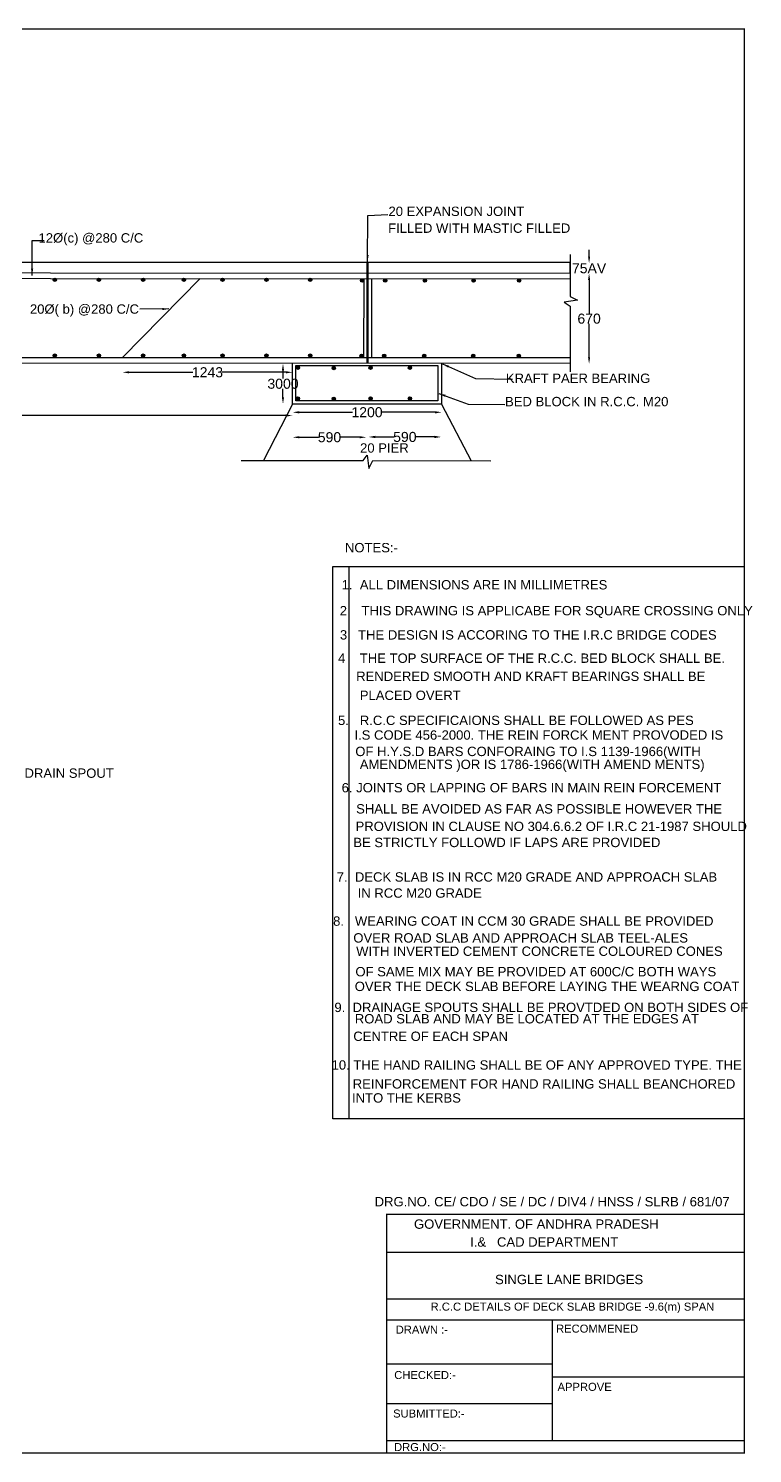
# Model space of a CAD drawing. Header units: inches. Extents: x 123027 to 137943, y -57848 to -45257.
# Drawn here: x 132524 to 137943, y -57848 to -47188 of the extents above; entities that cross this region are included whole.
import ezdxf

# ---------------------------------------------------------------- set-up
doc = ezdxf.new("R2010")
doc.units = ezdxf.units.IN
doc.header["$MEASUREMENT"] = 0
doc.styles.get("Standard").update_dxf_attribs({"font": 'arial.ttf'})
doc.dimstyles.new('ST100', dxfattribs={"dimtxt": 75, "dimasz": 50, "dimexe": 0, "dimexo": 300, "dimgap": 0.09, "dimtad": 0, "dimtih": 1, "dimtoh": 1, "dimdec": 0, "dimzin": 0, "dimdsep": 46, "dimtxsty": 'Standard', "dimcen": 0, "dimse1": 1, "dimse2": 1, "dimadec": 0, "dimazin": 0, "dimtfac": 1, "dimtdec": 0, "dimtofl": 0, "dimtmove": 0, "dimatfit": 3, "dimfxl": 2000, "dimtolj": 1, "dimtzin": 0, "dimarcsym": 0})

# ---------------------------------------------------------------- blocks, each defined once
blk = doc.blocks.new('*D13')
at = {"color": 0, "lineweight": -2, "transparency": 16777216}
for p, q in [((126853, -50083), (130539, -50083)), ((134449, -50083), (130763, -50083))]:
    blk.add_line(p, q, dxfattribs=at)
at = {"color": 0, "transparency": 16777216}
for points in [[(126853, -50075), (126853, -50092), (126803, -50083)], [(134449, -50075), (134449, -50092), (134499, -50083)]]:
    blk.add_solid(points, dxfattribs=at)
at = {"layer": 'Defpoints', "color": 0, "transparency": 16777216}
for p in [(126803, -50082), (134499, -50082), (134499, -50083)]:
    blk.add_point(p, dxfattribs=at)
at = {"color": 0, "transparency": 16777216, "insert": (130651, -50083), "char_height": 75, "attachment_point": 5}
blk.add_mtext('\\A1;7700', dxfattribs=at)
blk = doc.blocks.new('*D14')
at = {"color": 0, "lineweight": -2, "transparency": 16777216}
for p, q in [((134551, -50059), (134950, -50059)), ((135566, -50059), (135167, -50059))]:
    blk.add_line(p, q, dxfattribs=at)
at = {"color": 0, "transparency": 16777216}
for points in [[(134551, -50051), (134551, -50068), (134501, -50059)], [(135566, -50051), (135566, -50068), (135616, -50059)]]:
    blk.add_solid(points, dxfattribs=at)
at = {"layer": 'Defpoints', "color": 0, "transparency": 16777216}
for p in [(134501, -50055), (135616, -50055), (135616, -50059)]:
    blk.add_point(p, dxfattribs=at)
at = {"color": 0, "transparency": 16777216, "insert": (135058, -50059), "char_height": 75, "attachment_point": 5}
blk.add_mtext('\\A1;1200', dxfattribs=at)
blk = doc.blocks.new('*D15')
at = {"color": 0, "lineweight": -2, "transparency": 16777216}
for p, q in [((134551, -50246), (134694, -50246)), ((135003, -50246), (134860, -50246))]:
    blk.add_line(p, q, dxfattribs=at)
at = {"color": 0, "transparency": 16777216}
for points in [[(134551, -50238), (134551, -50254), (134501, -50246)], [(135003, -50238), (135003, -50254), (135053, -50246)]]:
    blk.add_solid(points, dxfattribs=at)
at = {"layer": 'Defpoints', "color": 0, "transparency": 16777216}
for p in [(134501, -50245), (135053, -50245), (135053, -50246)]:
    blk.add_point(p, dxfattribs=at)
at = {"color": 0, "transparency": 16777216, "insert": (134777, -50246), "char_height": 75, "attachment_point": 5}
blk.add_mtext('\\A1;590', dxfattribs=at)
blk = doc.blocks.new('*D16')
at = {"color": 0, "lineweight": -2, "transparency": 16777216}
for p, q in [((135119, -50244), (135258, -50244)), ((135563, -50244), (135424, -50244))]:
    blk.add_line(p, q, dxfattribs=at)
at = {"color": 0, "transparency": 16777216}
for points in [[(135119, -50235), (135119, -50252), (135069, -50244)], [(135563, -50235), (135563, -50252), (135613, -50244)]]:
    blk.add_solid(points, dxfattribs=at)
at = {"layer": 'Defpoints', "color": 0, "transparency": 16777216}
for p in [(135069, -50245), (135613, -50244), (135613, -50245)]:
    blk.add_point(p, dxfattribs=at)
at = {"color": 0, "transparency": 16777216, "insert": (135341, -50244), "char_height": 75, "attachment_point": 5}
blk.add_mtext('\\A1;590', dxfattribs=at)
blk = doc.blocks.new('*D17')
at = {"color": 0, "lineweight": -2, "transparency": 16777216}
for p, q in [((136720, -49070), (136720, -49321)), ((136720, -49647), (136720, -49397))]:
    blk.add_line(p, q, dxfattribs=at)
at = {"color": 0, "transparency": 16777216}
for points in [[(136712, -49070), (136728, -49070), (136720, -49020)], [(136712, -49647), (136728, -49647), (136720, -49697)]]:
    blk.add_solid(points, dxfattribs=at)
at = {"layer": 'Defpoints', "color": 0, "transparency": 16777216}
for p in [(136718, -49020), (136720, -49020), (136718, -49697)]:
    blk.add_point(p, dxfattribs=at)
at = {"color": 0, "transparency": 16777216, "insert": (136720, -49359), "char_height": 75, "attachment_point": 5}
blk.add_mtext('\\A1;670', dxfattribs=at)
blk = doc.blocks.new('*D18')
at = {"color": 0, "lineweight": -2, "transparency": 16777216}
for p, q in [((136720, -48894), (136720, -48844)), ((136720, -49070), (136720, -49120))]:
    blk.add_line(p, q, dxfattribs=at)
at = {"color": 0, "transparency": 16777216}
for points in [[(136712, -48894), (136728, -48894), (136720, -48944)], [(136712, -49070), (136728, -49070), (136720, -49020)]]:
    blk.add_solid(points, dxfattribs=at)
at = {"layer": 'Defpoints', "color": 0, "transparency": 16777216}
for p in [(136718, -48944), (136718, -49020), (136720, -48944)]:
    blk.add_point(p, dxfattribs=at)
at = {"color": 0, "transparency": 16777216, "insert": (136720, -48982), "char_height": 75, "attachment_point": 5}
blk.add_mtext('\\A1;75AV', dxfattribs=at)
blk = doc.blocks.new('*D20')
at = {"color": 0, "lineweight": -2, "transparency": 16777216}
for p, q in [((133277, -49760), (133755, -49760)), ((134451, -49760), (133972, -49760))]:
    blk.add_line(p, q, dxfattribs=at)
at = {"color": 0, "transparency": 16777216}
for points in [[(133277, -49752), (133277, -49768), (133227, -49760)], [(134451, -49752), (134451, -49768), (134501, -49760)]]:
    blk.add_solid(points, dxfattribs=at)
at = {"layer": 'Defpoints', "color": 0, "transparency": 16777216}
for p in [(133227, -49760), (134501, -49760), (134501, -49761)]:
    blk.add_point(p, dxfattribs=at)
at = {"color": 0, "transparency": 16777216, "insert": (133864, -49760), "char_height": 75, "attachment_point": 5}
blk.add_mtext('\\A1;1243', dxfattribs=at)
blk = doc.blocks.new('*D21')
at = {"color": 0, "lineweight": -2, "transparency": 16777216}
for p, q in [((134429, -49745), (134429, -49807)), ((134429, -49947), (134429, -49884))]:
    blk.add_line(p, q, dxfattribs=at)
at = {"color": 0, "transparency": 16777216}
for points in [[(134421, -49745), (134437, -49745), (134429, -49695)], [(134421, -49947), (134437, -49947), (134429, -49997)]]:
    blk.add_solid(points, dxfattribs=at)
at = {"layer": 'Defpoints', "color": 0, "transparency": 16777216}
for p in [(134428, -49695), (134428, -49997), (134429, -49997)]:
    blk.add_point(p, dxfattribs=at)
at = {"color": 0, "transparency": 16777216, "insert": (134429, -49846), "char_height": 75, "attachment_point": 5}
blk.add_mtext('\\A1;3000', dxfattribs=at)

msp = doc.modelspace()

# ---------------------------------------------------------------- hatches: boundary and pattern name
h = msp.add_hatch(color=256)
edge = h.paths.add_edge_path()
edge.add_arc((132721, -49067.7), 12.5, 0, 360)
h = msp.add_hatch(color=256)
edge = h.paths.add_edge_path()
edge.add_arc((133050.9, -49067.7), 12.5, 0, 360)
h = msp.add_hatch(color=256)
edge = h.paths.add_edge_path()
edge.add_arc((133381.6, -49067.7), 12.5, 0, 360)
h = msp.add_hatch(color=256)
edge = h.paths.add_edge_path()
edge.add_arc((133687.2, -49067.7), 12.5, 0, 360)
h = msp.add_hatch(color=256)
edge = h.paths.add_edge_path()
edge.add_arc((133977, -49067.7), 12.5, 0, 360)
h = msp.add_hatch(color=256)
edge = h.paths.add_edge_path()
edge.add_arc((134304.9, -49067.7), 12.5, 0, 360)
h = msp.add_hatch(color=256)
edge = h.paths.add_edge_path()
edge.add_arc((134632.8, -49067.7), 12.5, 0, 360)
h = msp.add_hatch(color=256)
edge = h.paths.add_edge_path()
edge.add_arc((135020.9, -49073.2), 12.5, 0, 360)
h = msp.add_hatch(color=256)
edge = h.paths.add_edge_path()
edge.add_arc((135193.8, -49073.2), 12.5, 0, 360)
h = msp.add_hatch(color=256)
edge = h.paths.add_edge_path()
edge.add_arc((135491.2, -49073.2), 12.5, 0, 360)
h = msp.add_hatch(color=256)
edge = h.paths.add_edge_path()
edge.add_arc((135855.2, -49073.2), 12.5, 0, 360)
h = msp.add_hatch(color=256)
edge = h.paths.add_edge_path()
edge.add_arc((136195.8, -49073.2), 12.5, 0, 360)
h = msp.add_hatch(color=256)
edge = h.paths.add_edge_path()
edge.add_arc((132721, -49635.3), 12.5, 0, 360)
h = msp.add_hatch(color=256)
edge = h.paths.add_edge_path()
edge.add_arc((133050.9, -49635.3), 12.5, 0, 360)
h = msp.add_hatch(color=256)
edge = h.paths.add_edge_path()
edge.add_arc((133381.6, -49635.3), 12.5, 0, 360)
h = msp.add_hatch(color=256)
edge = h.paths.add_edge_path()
edge.add_arc((133687.2, -49635.3), 12.5, 0, 360)
h = msp.add_hatch(color=256)
edge = h.paths.add_edge_path()
edge.add_arc((133977, -49635.3), 12.5, 0, 360)
h = msp.add_hatch(color=256)
edge = h.paths.add_edge_path()
edge.add_arc((134304.9, -49635.3), 12.5, 0, 360)
h = msp.add_hatch(color=256)
edge = h.paths.add_edge_path()
edge.add_arc((134632.8, -49635.3), 12.5, 0, 360)
h = msp.add_hatch(color=256)
edge = h.paths.add_edge_path()
edge.add_arc((135017, -49636.2), 12.5, 0, 360)
h = msp.add_hatch(color=256)
edge = h.paths.add_edge_path()
edge.add_arc((135186.3, -49636.2), 12.5, 0, 360)
h = msp.add_hatch(color=256)
edge = h.paths.add_edge_path()
edge.add_arc((135486.5, -49636.2), 12.5, 0, 360)
h = msp.add_hatch(color=256)
edge = h.paths.add_edge_path()
edge.add_arc((135853.1, -49636.2), 12.5, 0, 360)
h = msp.add_hatch(color=256)
edge = h.paths.add_edge_path()
edge.add_arc((136193.3, -49636.2), 12.5, 0, 360)
h = msp.add_hatch(color=256)
edge = h.paths.add_edge_path()
edge.add_arc((134541, -49726.4), 12.5, 0, 360)
h = msp.add_hatch(color=256)
edge = h.paths.add_edge_path()
edge.add_arc((134809.4, -49728.1), 12.5, 0, 360)
h = msp.add_hatch(color=256)
edge = h.paths.add_edge_path()
edge.add_arc((135084.8, -49726.4), 12.5, 0, 360)
h = msp.add_hatch(color=256)
edge = h.paths.add_edge_path()
edge.add_arc((135379.4, -49726.4), 12.5, 0, 360)
h = msp.add_hatch(color=256)
edge = h.paths.add_edge_path()
edge.add_arc((134541, -49956.1), 12.5, 0, 360)
h = msp.add_hatch(color=256)
edge = h.paths.add_edge_path()
edge.add_arc((134809.4, -49957.8), 12.5, 0, 360)
h = msp.add_hatch(color=256)
edge = h.paths.add_edge_path()
edge.add_arc((135084.8, -49956.1), 12.5, 0, 360)
h = msp.add_hatch(color=256)
edge = h.paths.add_edge_path()
edge.add_arc((135379.4, -49956.1), 12.5, 0, 360)

# ---------------------------------------------------------------- linework, layer by layer
at = {"const_width": 10}
for points in [[(123031.7, -47193.1), (137881.3, -47193.1), (137881.3, -57843.2), (123031.7, -57843.2)], [(135205.9, -56059.2), (137881.3, -56059.2), (137881.3, -57843.2), (135205.9, -57843.2)]]:
    msp.add_lwpolyline(points, close=True, dxfattribs=at)
for points in [[(136579.6, -48878.9), (136579.6, -49193.8), (136634, -49219.7), (136534.1, -49234.5), (136578.4, -49265.1), (136578.4, -49757.7)], [(124909.9, -48936.1), (136579.6, -48936.1)], [(124909.9, -49011.4), (136579.6, -49018.4)], [(135057.1, -48936.1), (135056.8, -49694.7)], [(135066.6, -49694.7), (135066.6, -48936.1)], [(136579.6, -49018.4), (136579.6, -48936.1)], [(124909.9, -49052.7), (136579.6, -49060.3)], [(126307.7, -49053.6), (126307.7, -49648.6), (136578.4, -49648.6)], [(133809.2, -49058.5), (133226.8, -49648.6)], [(135035.2, -49648.6), (135035.6, -49059.3)], [(135090.8, -49059.4), (135090.8, -49648.6)], [(136578.4, -49695.3), (126800.1, -49691.8)], [(135615.9, -49694.9), (135615.9, -49998.7), (134500.6, -49998.7), (134500.7, -49694.5)], [(134500.6, -49998.7), (134283.4, -50419.7)], [(135615.9, -49998.7), (135836.7, -50422.3)], [(134116.8, -50420.3), (134283.4, -50419.7), (135029.4, -50419.7), (135058.3, -50379.3), (135071.8, -50480.9), (135101.1, -50421), (135984.6, -50422.6)], [(135205.9, -56341.9), (137881.3, -56341.9)], [(135205.9, -56691), (137881.3, -56691)], [(135205.9, -56847.4), (137881.3, -56847.4)], [(136442.8, -56847.4), (136442.8, -57750.1)], [(135205.9, -57177.4), (136442.8, -57177.4)], [(136442.8, -57275.8), (137881.3, -57275.8)], [(135205.9, -57473.2), (136442.8, -57473.2)], [(135205.9, -57750.1), (137881.3, -57750.1)]]:
    msp.add_lwpolyline(points)
for points in [[(134525.9, -49710.3), (135586.9, -49710.3), (135586.9, -49972.9), (134525.9, -49972.9)], [(134802.9, -51212.1), (137881.3, -51212.1), (137881.3, -55345.3), (134802.9, -55345.3)], [(134802.9, -51212.1), (134920.6, -51212.1), (134920.6, -55345.3), (134802.9, -55345.3)]]:
    msp.add_lwpolyline(points, close=True)
for centre in [(132721, -49067.7), (133050.9, -49067.7), (133381.6, -49067.7), (133687.2, -49067.7), (133977, -49067.7), (134304.9, -49067.7), (134632.8, -49067.7), (135020.9, -49073.2), (135193.8, -49073.2), (135491.2, -49073.2), (135855.2, -49073.2), (136195.8, -49073.2), (132721, -49635.3), (133050.9, -49635.3), (133381.6, -49635.3), (133687.2, -49635.3), (133977, -49635.3), (134304.9, -49635.3), (134632.8, -49635.3), (135017, -49636.2), (135186.3, -49636.2), (135486.5, -49636.2), (135853.1, -49636.2), (136193.3, -49636.2), (134541, -49726.4), (134809.4, -49728.1), (135084.8, -49726.4), (135379.4, -49726.4), (134541, -49956.1), (134809.4, -49957.8), (135084.8, -49956.1), (135379.4, -49956.1)]:
    msp.add_circle(centre, 12.5)

# ---------------------------------------------------------------- texts
for s, height, p in [(' 20 EXPANSION JOINT', 70, (135191.4, -48590.7)), (' 12Ø(c) @280 C/C', 70, (132572.2, -48789.5)), (' FILLED WITH MASTIC FILLED', 70, (135188.6, -48716.7)), ('20Ø( b) @280 C/C', 70, (132534.8, -49321.8)), ('     KRAFT PAER BEARING', 70, (135961.3, -49839.7)), (' BED BLOCK IN R.C.C. M20', 70, (136063.9, -50014.1)), (' BED BLOCK IN R.C.C. M20', 70, (136063.9, -50014.1)), ('20 PIER', 70, (135006, -50361)), (' NOTES:-', 70, (134865.5, -51106.7)), ('  1.  ALL DIMENSIONS ARE IN MILLIMETRES', 70, (134813.8, -51384.4)), (' 2.   THIS DRAWING IS APPLICABE FOR SQUARE CROSSING ONLY', 70, (134826.7, -51578.2)), ('  3.  THE DESIGN IS ACCORING TO THE I.R.C BRIDGE CODES', 70, (134800.8, -51759.1)), (' 4    THE TOP SURFACE OF THE R.C.C. BED BLOCK SHALL BE.', 70, (134813.8, -51933.5)), (' RENDERED SMOOTH AND KRAFT BEARINGS SHALL BE', 70, (134949.6, -52069.1)), ('  PLACED OVERT', 70, (134949.6, -52211.3)), (' 5.   R.C.C SPECIFICAIONS SHALL BE FOLLOWED AS PES', 70, (134813.8, -52398.6)), (' I.S CODE 456-2000. THE REIN FORCK MENT PROVODED IS', 70, (134936.6, -52508.4)), (' OF H.Y.S.D BARS CONFORAING TO I.S 1139-1966(WITH', 70, (134943.1, -52631.1)), ('  AMENDMENTS )OR IS 1786-1966(WITH AMEND MENTS)', 70, (134949.6, -52728)), ('  100Ø  DRAIN SPOUT', 70, (132146.7, -52793.6)), ('  6. JOINTS OR LAPPING OF BARS IN MAIN REIN FORCEMENT', 70, (134813.8, -52902.4)), (' SHALL BE AVOIDED AS FAR AS POSSIBLE HOWEVER THE', 70, (134949.3, -53060.6)), ('  PROVISION IN CLAUSE NO 304.6.6.2 OF I.R.C 21-1987 SHOULD', 70, (134917.8, -53191.6)), (' BE STRICTLY FOLLOWD IF LAPS ARE PROVIDED', 70, (134928.3, -53312.1)), ('   7.  DECK SLAB IS IN RCC M20 GRADE AND APPROACH SLAB', 70, (134749.9, -53570.1)), ('  IN RCC M20 GRADE', 70, (134933.5, -53690.6)), ('  8.   WEARING COAT IN CCM 30 GRADE SHALL BE PROVIDED', 70, (134749.9, -53900.2)), (' OVER ROAD SLAB AND APPROACH SLAB TEEL-ALES', 70, (134928.3, -54026)), (' WITH INVERTED CEMENT CONCRETE COLOURED CONES', 70, (134949.3, -54125.5)), (' OF SAME MIX MAY BE PROVIDED AT 600C/C BOTH WAYS', 70, (134944, -54278.7)), (' OVER THE DECK SLAB BEFORE LAYING THE WEARNG COAT', 70, (134938.7, -54388.8)), (' 9.  DRAINAGE SPOUTS SHALL BE PROVTDED ON BOTH SIDES OF', 70, (134786.6, -54545.9)), ('  ROAD SLAB AND MAY BE LOCATED AT THE EDGES AT', 70, (134912.4, -54631)), (' CENTRE OF EACH SPAN', 70, (134928.2, -54762)), (' 10. THE HAND RAILING SHALL BE OF ANY APPROVED TYPE. THE', 70, (134765.5, -54976.8)), ('  REINFORCEMENT FOR HAND RAILING SHALL BEANCHORED', 70, (134896.7, -55118.3)), ('  INTO THE KERBS', 70, (134891.4, -55223.1)), ('         DRG.NO. CE/ CDO / SE / DC / DIV4 / HNSS / SLRB / 681/07', 70, (134870.5, -55999.4)), ('   GOVERNMENT. OF ANDHRA PRADESH', 70, (135328, -56167.1)), ('      I.&   CAD DEPARTMENT', 70, (135666.7, -56300.8)), ('     SINGLE LANE BRIDGES', 70, (135880.4, -56581.4)), ('                 R.C.C DETAILS OF DECK SLAB BRIDGE -9.6(m) SPAN', 60, (135138, -56779.4)), ('              DRAWN :-', 60, (134946.8, -56951.6)), ('             RECOMMENED', 60, (136170.1, -56944)), ('              CHECKED:-', 60, (134935.7, -57291.2)), ('                APPROVE', 60, (136111.4, -57379.5)), ('             SUBMITTED:-', 60, (134950.5, -57579.1)), ('                DRG.NO:-', 60, (134887.7, -57830))]:
    msp.add_text(s, height=height).set_placement(p)

# ---------------------------------------------------------------- dimensions: what is measured, and where the dimension line sits
for base, p1, p2, text, picture, middle in [((136720.1, -48943.6), (136718.4, -49020.4), (136718.4, -48943.6), '75AV', '*D18', (136720.1, -48982)), ((136720, -49020.4), (136718.4, -49697.5), (136718.4, -49020.4), '670', '*D17', (136720, -49359)), ((134428.9, -49997.2), (134427.9, -49694.5), (134427.9, -49997.2), '3000', '*D21', (134428.9, -49845.8))]:
    dim = msp.add_linear_dim(base=base, p1=p1, p2=p2, angle=90, text=text, dimstyle='ST100')
    dim.commit()
    dim.dimension.update_dxf_attribs({"geometry": picture, "text_midpoint": middle})
for base, p1, p2, text, picture, middle in [((134500.6, -49760), (133226.7, -49760.3), (134500.6, -49760.8), '1243', '*D20', (133863.7, -49760)), ((134499.2, -50083.2), (126802.6, -50081.7), (134499.2, -50081.7), '7700', '*D13', (130650.9, -50083.2)), ((135615.6, -50059.3), (134501.2, -50055.4), (135615.6, -50055.4), '1200', '*D14', (135058.4, -50059.3)), ((135052.8, -50246), (134500.7, -50244.5), (135052.8, -50244.5), '590', '*D15', (134776.8, -50246)), ((135613.2, -50243.8), (135069.1, -50244.5), (135613.2, -50244.5), '590', '*D16', (135341.2, -50243.8))]:
    dim = msp.add_linear_dim(base=base, p1=p1, p2=p2, text=text, dimstyle='ST100')
    dim.commit()
    dim.dimension.update_dxf_attribs({"geometry": picture, "text_midpoint": middle})

# ---------------------------------------------------------------- leaders
for points in [[(135061.9, -48931.9), (135063.9, -48587.5), (135212.7, -48579.3)], [(132551.3, -49035.7), (132551.3, -48774.2), (132641.2, -48774.2)], [(133575.1, -49286.3), (133358.8, -49287.7)], [(135621.7, -49697.4), (135870.3, -49805.4), (136145.8, -49810.8)], [(135596.5, -49918.7), (135814.4, -49997.9), (136088.2, -49999.7)]]:
    msp.add_leader(points, dimstyle='ST100', override={"dimgap": 0.09, "dimtad": 0})

doc.saveas('drawing.dxf')
